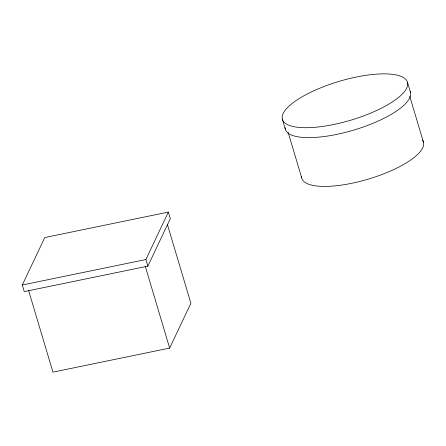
<?xml version="1.0" encoding="UTF-8"?>
<svg xmlns="http://www.w3.org/2000/svg" width="446" height="446" viewBox="0 0 446 446"><rect width="100%" height="100%" fill="white"/><g stroke="black" fill="none" stroke-linecap="round" stroke-linejoin="round"><path stroke-width="0.67" d="M22.3 285L44.778 237.545L168.359 212.084L170.333 218.685L147.855 266.139L24.268 291.606L22.3 285L145.887 259.533L168.359 212.084M28.527 290.246L52.94 372.137L169.658 348.092L190.888 303.274L167.462 224.706M407.566 82.56A65.255 20.276 -16.6 0 1 317.457 127.065A65.255 20.276 -16.6 0 1 309.736 92.735A65.255 20.276 -16.6 0 1 407.566 82.56L410.521 92.467M409.762 96.28L423.549 142.514M288.149 132.378L301.736 177.948M282.273 119.01L285.228 128.922M145.887 259.533L147.855 266.139M145.245 266.195L169.658 348.092M410.119 91.263A65.255 20.276 -16.6 0 1 352.329 130.516A65.255 20.276 -16.6 0 1 285.072 127.64M422.524 140.234A63.444 19.713 -16.6 0 1 368.887 178.935A63.444 19.713 -16.6 0 1 301.58 176.705"/></g></svg>
